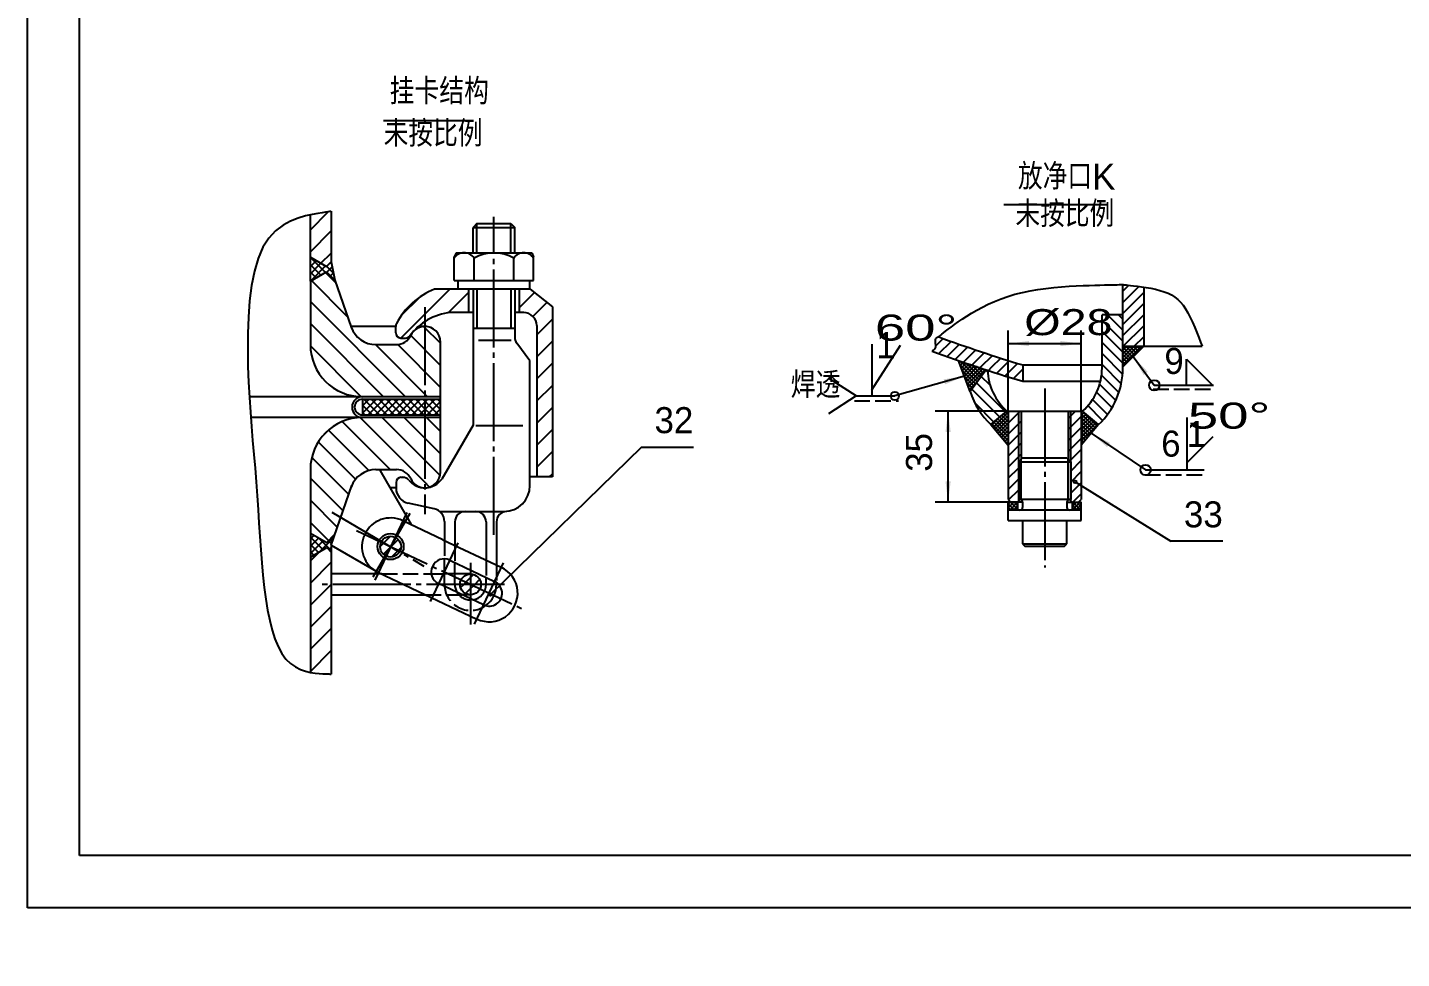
# Model space of a CAD drawing. Extents: x 281 to 6962, y -744 to 547.
# Drawn here: x 281.4 to 545.3, y -304.1 to -125.2 of the extents above; entities that cross this region are included whole.
import ezdxf

# ---------------------------------------------------------------- set-up
doc = ezdxf.new("R2010")
doc.units = 0
doc.linetypes.add('DASHDOT', pattern=[18, 15, -1, 1, -1])
doc.linetypes.add('DASHED', pattern=[4, 3, -1])
doc.layers.get('0').update_dxf_attribs({"linetype": 'CONTINUOUS'})
for name, color, linetype in [('1', 7, 'CONTINUOUS'), ('2', 94, 'DASHDOT'), ('3', 2, 'DASHED'), ('5', 214, 'CONTINUOUS'), ('85', 7, 'CONTINUOUS')]:
    doc.layers.add(name, color=color, linetype=linetype)
doc.styles.get("Standard").update_dxf_attribs({"font": 'cadt_en', "bigfont": 'cadt_hz'})
doc.styles.add('STYLE1', font='cadt_en.shx', dxfattribs={"width": 0.799282, "bigfont": 'cadt_hz.shx'})
doc.styles.add('STYLE28', font='cadt_en.shx', dxfattribs={"width": 1.044319, "bigfont": 'cadt_hz.shx'})
doc.styles.add('STYLE29', font='cadt_en.shx', dxfattribs={"width": 1.096143, "bigfont": 'cadt_hz.shx'})
doc.styles.add('STYLE31', font='cadt_en.shx', dxfattribs={"width": 1.088705, "bigfont": 'cadt_hz.shx'})
doc.styles.add('STYLE4', font='cadt_en.shx', dxfattribs={"width": 1.565508, "bigfont": 'cadt_hz.shx'})
doc.styles.add('STYLE5', font='cadt_en.shx', dxfattribs={"width": 1.341857, "bigfont": 'cadt_hz.shx'})
doc.styles.add('STYLE6', font='cadt_en.shx', dxfattribs={"width": 1.565508, "bigfont": 'cadt_hz.shx'})
doc.dimstyles.get("Standard").update_dxf_attribs({"dimtxt": 3.5, "dimasz": 4, "dimexe": 2, "dimexo": 0, "dimgap": 1, "dimtad": 1, "dimtoh": 1, "dimdec": 4, "dimzin": 0, "dimtxsty": 'STANDARD', "dimcen": 0, "dimazin": 3, "dimtfac": 1, "dimtdec": 4, "dimtmove": 0, "dimatfit": 3, "dimtolj": 1, "dimtzin": 0})

# ---------------------------------------------------------------- blocks, each defined once
blk = doc.blocks.new('*U43')
for p, q in [((456.28, -184.7), (456.22, -184.73)), ((456.31, -184.69), (456.28, -184.7)), ((456.34, -184.67), (456.31, -184.69)), ((456.36, -184.67), (456.34, -184.67)), ((456.37, -184.66), (456.36, -184.67)), ((456.38, -184.66), (456.37, -184.66)), ((456.38, -184.66), (456.38, -184.66, 1)), ((456.38, -184.66), (456.38, -184.66)), ((455.2, -187.32), (455.16, -187.35)), ((455.24, -187.29), (455.2, -187.32)), ((455.3, -187.26), (455.24, -187.29)), ((455.38, -187.21), (455.3, -187.26)), ((455.45, -187.15), (455.38, -187.21)), ((455.53, -187.08), (455.45, -187.15)), ((455.6, -187), (455.53, -187.08)), ((455.66, -186.9), (455.6, -187)), ((455.71, -186.78), (455.66, -186.9)), ((455.69, -185.29), (455.67, -185.44)), ((455.67, -185.44), (455.67, -185.61)), ((455.67, -185.61), (455.69, -185.78)), ((455.72, -185.17), (455.69, -185.29)), ((455.69, -185.78), (455.71, -185.96)), ((455.71, -185.96), (455.73, -186.14)), ((455.74, -186.65), (455.71, -186.78)), ((455.78, -185.06), (455.72, -185.17)), ((455.73, -186.14), (455.75, -186.32)), ((455.75, -186.49), (455.74, -186.65)), ((455.75, -186.32), (455.75, -186.49)), ((455.84, -184.97), (455.78, -185.06)), ((455.92, -184.9), (455.84, -184.97)), ((456, -184.84), (455.92, -184.9)), ((456.08, -184.79), (456, -184.84)), ((456.16, -184.75), (456.08, -184.79)), ((456.22, -184.73), (456.16, -184.75)), ((455.12, -187.37), (455.1, -187.38)), ((455.1, -187.38), (455.1, -187.38)), ((455.1, -187.38), (455.1, -187.38)), ((455.13, -187.36), (455.12, -187.37)), ((455.16, -187.35), (455.13, -187.36))]:
    blk.add_line(p, q)
blk = doc.blocks.new('*U44')
at = {"layer": '5'}
for p, q in [((460.72, -190.66), (460.95, -190.42)), ((463.49, -193.71), (460.89, -191.11)), ((463.79, -193.3), (460.91, -190.42)), ((460.91, -191.17), (461.66, -190.42)), ((461.11, -191.68), (462.36, -190.42)), ((461.3, -192.19), (463.07, -190.42)), ((463.19, -194.11), (461.33, -192.25)), ((461.5, -192.7), (463.78, -190.42)), ((464.08, -192.89), (461.62, -190.42)), ((461.69, -193.22), (464.31, -190.6)), ((461.89, -193.73), (464.84, -190.77)), ((462.09, -194.24), (465.38, -190.95)), ((464.38, -192.48), (462.33, -190.42)), ((464.68, -192.07), (463.03, -190.42)), ((464.98, -191.67), (463.74, -190.42)), ((465.28, -191.26), (464.77, -190.75)), ((462.89, -194.52), (461.76, -193.4)), ((462.59, -194.93), (462.2, -194.54, 1)), ((462.28, -194.75), (463.93, -193.1))]:
    blk.add_line(p, q, dxfattribs=at)
blk = doc.blocks.new('*U45')
at = {"layer": '5'}
for p, q in [((460.33, -189.63), (460.61, -189.35)), ((460.91, -190.42), (460.46, -189.97, 1)), ((461.62, -190.42), (460.5, -189.31)), ((460.52, -190.14), (461.14, -189.53)), ((460.95, -190.42), (461.67, -189.71)), ((462.33, -190.42), (461.58, -189.68)), ((461.66, -190.42), (462.19, -189.89)), ((462.36, -190.42), (462.72, -190.07)), ((463.03, -190.42), (462.65, -190.04)), ((463.07, -190.42), (463.25, -190.24)), ((463.74, -190.42), (463.71, -190.4)), ((463.78, -190.42), (463.78, -190.42))]:
    blk.add_line(p, q, dxfattribs=at)
blk = doc.blocks.new('*U46')
at = {"layer": '5'}
for p, q in [((466.52, -201.64), (468, -200.16, 1)), ((466.84, -202.03), (469.74, -199.13)), ((467.16, -202.41), (469.74, -199.84)), ((469.74, -202.41), (467.72, -200.39)), ((469.74, -201.7), (468.1, -200.07)), ((469.74, -201), (468.49, -199.75)), ((469.74, -200.29), (468.87, -199.43)), ((469.74, -199.58), (469.26, -199.1)), ((469.74, -204.53), (466.57, -201.36)), ((469.74, -203.82), (466.95, -201.04)), ((469.74, -203.12), (467.34, -200.72)), ((467.48, -202.8), (469.74, -200.54)), ((467.81, -203.18), (469.74, -201.25)), ((468.13, -203.57), (469.74, -201.96)), ((468.45, -203.95), (469.74, -202.66)), ((469.74, -205.24), (468.47, -203.97)), ((468.77, -204.33), (469.74, -203.37)), ((469.1, -204.72), (469.74, -204.08)), ((469.42, -205.1), (469.74, -204.79))]:
    blk.add_line(p, q, dxfattribs=at)
blk = doc.blocks.new('*U47')
at = {"layer": '5'}
for p, q in [((469.74, -205.45), (470.93, -204.26, 1)), ((469.74, -207.57), (472.24, -205.07)), ((469.74, -209.69), (472.24, -207.19)), ((469.74, -211.81), (471.74, -209.81)), ((469.74, -213.94), (471.74, -211.94)), ((469.81, -215.98), (471.74, -214.06))]:
    blk.add_line(p, q, dxfattribs=at)
blk = doc.blocks.new('*U48')
at = {"layer": '5'}
for p, q in [((483.74, -199.94), (481.24, -202.44, 1)), ((483.74, -202.06), (481.24, -204.56))]:
    blk.add_line(p, q, dxfattribs=at)
blk = doc.blocks.new('*U49')
at = {"layer": '5'}
for p, q in [((483.74, -204.18), (481.24, -206.68, 1)), ((483.74, -206.3), (481.56, -208.48)), ((481.74, -210.42), (483.74, -208.42)), ((481.74, -212.54), (483.74, -210.54)), ((481.74, -214.66), (483.74, -212.66)), ((482.11, -216.41), (483.74, -214.78))]:
    blk.add_line(p, q, dxfattribs=at)
blk = doc.blocks.new('*U50')
at = {"layer": '5'}
for p, q in [((469.74, -216.76), (470.09, -216.41)), ((469.74, -217.47), (470.8, -216.41)), ((470.94, -217.91), (469.74, -216.71)), ((470.23, -217.91), (469.74, -217.42, 1)), ((470.01, -217.91), (471.49, -216.43)), ((471.49, -217.75), (470.14, -216.41)), ((470.71, -217.91), (471.49, -217.14)), ((471.49, -217.05), (470.85, -216.41)), ((471.42, -217.91), (471.49, -217.84))]:
    blk.add_line(p, q, dxfattribs=at)
blk = doc.blocks.new('*U51')
at = {"layer": '5'}
for p, q in [((481.99, -216.53), (482.11, -216.41)), ((481.99, -217.24), (482.82, -216.41)), ((482.96, -217.91), (481.99, -216.94)), ((482.25, -217.91), (481.99, -217.65, 1)), ((482.03, -217.91), (483.53, -216.41)), ((483.66, -217.91), (482.16, -216.41)), ((482.73, -217.91), (483.74, -216.91)), ((483.74, -217.28), (482.87, -216.41)), ((483.44, -217.91), (483.74, -217.61)), ((483.74, -216.57), (483.58, -216.41))]:
    blk.add_line(p, q, dxfattribs=at)
blk = doc.blocks.new('*U52')
at = {"layer": '5'}
for p, q in [((469.74, -199.09), (469.91, -198.91, 1)), ((469.74, -201.21), (472.03, -198.91)), ((469.74, -203.33), (472.24, -200.83)), ((470.93, -204.26), (472.24, -202.95))]:
    blk.add_line(p, q, dxfattribs=at)
blk = doc.blocks.new('*U53')
at = {"layer": '5'}
for p, q in [((483.74, -198.99), (483.82, -198.91)), ((483.74, -199.7), (484.28, -199.16)), ((486.51, -202.18), (483.74, -199.41)), ((483.74, -200.41), (484.67, -199.48)), ((483.74, -201.12), (485.05, -199.8)), ((486.19, -202.56), (483.74, -200.11)), ((483.74, -201.82), (485.43, -200.13)), ((483.74, -202.53), (485.82, -200.45)), ((486.83, -201.79), (483.95, -198.91)), ((483.74, -203.24), (486.2, -200.77)), ((485.86, -202.95), (483.74, -200.82)), ((483.74, -203.94), (486.59, -201.09)), ((483.74, -204.65), (486.97, -201.42)), ((485.54, -203.33), (483.74, -201.53)), ((485.22, -203.72), (483.74, -202.23)), ((484.9, -204.1), (483.74, -202.94)), ((484.57, -204.49), (483.74, -203.65)), ((484.25, -204.87), (483.74, -204.36)), ((483.74, -205.36), (484.38, -204.71)), ((483.93, -205.25), (483.74, -205.06, 1))]:
    blk.add_line(p, q, dxfattribs=at)
blk = doc.blocks.new('*U54')
at = {"layer": '5'}
for p, q in [((455.75, -186.43), (457.22, -184.96, 1)), ((456.43, -187.87), (458.78, -185.52)), ((458, -188.43), (460.35, -186.08)), ((459.56, -188.98), (461.92, -186.62)), ((461.14, -189.53), (463.5, -187.16)), ((462.72, -190.07), (465.09, -187.7)), ((464.49, -190.42), (466.69, -188.22)), ((466.61, -190.42), (468.29, -188.74)), ((468.73, -190.42), (469.91, -189.25)), ((470.85, -190.42), (471.53, -189.75))]:
    blk.add_line(p, q, dxfattribs=at)
blk = doc.blocks.new('*U55')
at = {"layer": '5'}
for p, q in [((464.31, -190.6), (464.49, -190.42, 1)), ((465.91, -191.12), (466.61, -190.42)), ((467.52, -191.64), (468.73, -190.42)), ((469.13, -192.15), (470.85, -190.42)), ((470.75, -192.65), (472.52, -190.87)), ((472.38, -193.14), (472.52, -192.99))]:
    blk.add_line(p, q, dxfattribs=at)
blk = doc.blocks.new('*U56')
for p, q in [((491.74, -174.61), (491.74, -174.61, 1)), ((491.74, -174.61), (491.76, -174.61)), ((491.76, -174.61), (491.81, -174.62)), ((491.81, -174.62), (491.92, -174.63)), ((491.92, -174.63), (492.09, -174.65)), ((492.09, -174.65), (492.35, -174.68)), ((492.35, -174.68), (492.72, -174.72)), ((492.72, -174.72), (493.2, -174.77)), ((493.2, -174.77), (493.81, -174.84)), ((493.81, -174.84), (494.53, -174.92)), ((494.53, -174.92), (495.34, -175.03)), ((495.34, -175.03), (496.2, -175.16)), ((496.2, -175.16), (497.09, -175.31)), ((497.09, -175.31), (497.99, -175.5)), ((497.99, -175.5), (498.86, -175.72)), ((498.86, -175.72), (499.67, -175.97)), ((499.67, -175.97), (500.42, -176.26)), ((500.42, -176.26), (501.09, -176.6)), ((501.09, -176.6), (501.71, -177)), ((501.71, -177), (502.28, -177.45)), ((502.28, -177.45), (502.8, -177.98)), ((502.8, -177.98), (503.3, -178.58)), ((503.3, -178.58), (503.77, -179.27)), ((503.77, -179.27), (504.23, -180.04)), ((504.23, -180.04), (504.69, -180.92)), ((504.69, -180.92), (505.13, -181.85)), ((505.13, -181.85), (505.56, -182.83)), ((505.56, -182.83), (505.97, -183.81)), ((505.97, -183.81), (506.34, -184.76)), ((506.34, -184.76), (506.68, -185.66)), ((506.68, -185.66), (506.98, -186.45))]:
    blk.add_line(p, q)
blk = doc.blocks.new('*U57')
at = {"layer": '5'}
for p, q in [((491.74, -175.9), (492.9, -174.74, 1)), ((491.74, -178.02), (494.8, -174.96)), ((491.74, -180.14), (495.74, -176.14)), ((491.74, -182.26), (495.74, -178.26)), ((491.74, -184.39), (495.74, -180.39)), ((491.79, -186.45), (495.74, -182.51)), ((493.92, -186.45), (495.74, -184.63))]:
    blk.add_line(p, q, dxfattribs=at)
blk = doc.blocks.new('*U58')
at = {"layer": '5'}
for p, q in [((491.74, -186.51), (491.79, -186.45)), ((491.74, -187.21), (492.5, -186.45)), ((491.74, -187.92), (493.21, -186.45)), ((491.74, -188.63), (493.92, -186.45)), ((491.74, -189.34), (494.62, -186.45)), ((491.74, -190.04), (495.33, -186.45)), ((493.65, -188.52), (491.74, -186.6)), ((493.3, -188.87), (491.74, -187.31)), ((494.01, -188.17), (492.29, -186.45)), ((494.36, -187.81), (493, -186.45)), ((494.72, -187.46), (493.71, -186.45)), ((495.07, -187.11), (494.42, -186.45)), ((495.43, -186.76), (495.12, -186.45)), ((492.95, -189.22), (491.74, -188.01)), ((492.59, -189.58), (491.74, -188.72)), ((492.24, -189.93), (491.74, -189.43)), ((491.88, -190.28), (491.74, -190.14, 1))]:
    blk.add_line(p, q, dxfattribs=at)
blk = doc.blocks.new('*U59')
for p, q in [((469.65, -176.89), (471.02, -176.46)), ((471.02, -176.46), (472.45, -176.1)), ((472.45, -176.1), (473.93, -175.79)), ((473.93, -175.79), (475.44, -175.54)), ((475.44, -175.54), (476.96, -175.33)), ((476.96, -175.33), (478.48, -175.17)), ((478.48, -175.17), (479.98, -175.04)), ((479.98, -175.04), (481.42, -174.94)), ((481.42, -174.94), (482.8, -174.87)), ((482.8, -174.87), (484.09, -174.81)), ((484.09, -174.81), (485.28, -174.76)), ((485.28, -174.76), (486.36, -174.72)), ((486.36, -174.72), (487.34, -174.69)), ((487.34, -174.69), (488.21, -174.67)), ((488.21, -174.67), (488.97, -174.65)), ((488.97, -174.65), (489.64, -174.64)), ((489.64, -174.64), (490.2, -174.63)), ((490.2, -174.63), (490.65, -174.63)), ((490.65, -174.63), (491.01, -174.62)), ((491.01, -174.62), (491.28, -174.62)), ((491.28, -174.62), (491.47, -174.62)), ((491.47, -174.62), (491.6, -174.61)), ((491.6, -174.61), (491.68, -174.61)), ((491.68, -174.61), (491.74, -174.61)), ((491.72, -174.61), (491.73, -174.61)), ((463.69, -179.51), (464.76, -178.94)), ((464.76, -178.94), (465.89, -178.39)), ((465.89, -178.39), (467.08, -177.85)), ((467.08, -177.85), (468.34, -177.35)), ((468.34, -177.35), (469.65, -176.89)), ((459.38, -182.28), (460.1, -181.77)), ((460.1, -181.77), (460.89, -181.22)), ((460.89, -181.22), (461.75, -180.66)), ((461.75, -180.66), (462.69, -180.09)), ((462.69, -180.09), (463.69, -179.51)), ((456.38, -184.66), (456.4, -184.65)), ((456.38, -184.66), (456.38, -184.66, 1)), ((456.4, -184.65), (456.43, -184.62)), ((456.43, -184.62), (456.5, -184.56)), ((456.5, -184.56), (456.61, -184.47)), ((456.61, -184.47), (456.77, -184.34)), ((456.77, -184.34), (457, -184.15)), ((457, -184.15), (457.31, -183.9)), ((457.31, -183.9), (457.7, -183.58)), ((457.7, -183.58), (458.18, -183.2)), ((458.18, -183.2), (458.74, -182.76)), ((458.74, -182.76), (459.38, -182.28))]:
    blk.add_line(p, q)
blk = doc.blocks.new('*U60')
at = {"layer": '5'}
for p, q in [((469.74, -198.91), (461.62, -198.91, 1)), ((470.24, -216.41), (464.3, -216.41))]:
    blk.add_line(p, q, dxfattribs=at)
blk = doc.blocks.new('*D61')
for p, q in [((469.74, -198.91), (469.74, -183.44)), ((483.74, -198.91), (483.74, -183.44)), ((469.74, -185.94), (483.74, -185.94))]:
    blk.add_line(p, q)
for points in [[(469.74, -185.94), (473.74, -185.44), (473.74, -186.44)], [(483.74, -185.94), (479.74, -186.44), (479.74, -185.44)]]:
    blk.add_solid(points)
at = {"insert": (472.8, -184.51), "char_height": 5, "attachment_point": 7, "style": 'STYLE5'}
blk.add_mtext('%%c28', dxfattribs=at)
blk = doc.blocks.new('*D62')
for p, q in [((461.62, -198.91), (455.68, -198.91)), ((458.18, -216.41), (458.18, -198.91)), ((464.3, -216.41), (455.68, -216.41))]:
    blk.add_line(p, q)
for points in [[(458.18, -198.91), (458.68, -202.91), (457.68, -202.91)], [(458.18, -216.41), (457.68, -212.41), (458.68, -212.41)]]:
    blk.add_solid(points)
at = {"style": 'STYLE1'}
blk.add_text('35', height=5, rotation=90, dxfattribs=at).set_placement((455.09, -210.56))
blk = doc.blocks.new('*U63')
blk.add_line((493.74, -188.44), (497.78, -193.94))
blk.add_solid([(493.74, -188.44), (496.51, -191.36), (495.7, -191.96)])
blk = doc.blocks.new('*U64')
blk.add_line((485.67, -203.17), (496.11, -210.21))
blk.add_solid([(485.67, -203.17), (489.27, -205), (488.71, -205.82)])
blk = doc.blocks.new('*U65')
blk.add_line((461.31, -192.2), (447.94, -196))
blk.add_solid([(461.31, -192.2), (457.6, -193.77), (457.32, -192.81)])
blk = doc.blocks.new('*U66')
for p, q in [((349.74, -143.09), (366.78, -143.09, 1)), ((335.71, -164.06), (339.15, -160.62)), ((337.98, -160.82), (337.12, -160.96)), ((338.62, -160.71), (337.98, -160.82)), ((339.08, -160.63), (338.62, -160.71)), ((339.39, -160.58), (339.08, -160.63)), ((339.58, -160.55), (339.39, -160.58)), ((339.67, -160.54), (339.58, -160.55)), ((339.71, -160.53), (339.67, -160.54)), ((330.46, -163.22), (329.04, -164.3)), ((331.92, -162.41), (330.46, -163.22)), ((333.38, -161.83), (331.92, -162.41)), ((334.77, -161.42), (333.38, -161.83)), ((336.04, -161.15), (334.77, -161.42)), ((337.12, -160.96), (336.04, -161.15)), ((367.71, -168.52), (367.71, -162.88)), ((374.21, -168.52), (374.21, -162.88)), ((327.74, -165.69), (326.6, -167.44)), ((329.04, -164.3), (327.74, -165.69)), ((335.71, -168.3), (339.71, -164.3)), ((326.6, -167.44), (325.67, -169.57)), ((337.75, -170.51), (339.71, -168.55)), ((325.67, -169.57), (324.96, -172.05)), ((338.61, -172.28), (335.71, -169.38)), ((335.71, -169.72), (335.96, -169.47)), ((335.71, -171.13), (336.86, -169.99)), ((335.71, -172.55), (337.75, -170.51)), ((337.72, -172.79), (335.71, -170.79)), ((335.74, -173.93), (338.65, -171.03)), ((340.16, -172.41), (338.86, -171.11)), ((338.89, -172.2), (339.91, -171.18)), ((324.96, -172.05), (324.42, -174.79)), ((336.82, -173.31), (335.71, -172.21)), ((335.92, -173.83), (335.71, -173.62)), ((342.86, -180.77), (335.92, -173.83)), ((340.63, -174.29), (338.61, -172.28)), ((339.59, -172.91), (340.15, -172.35)), ((324.42, -174.79), (324.05, -177.75)), ((362.48, -175.48), (353.08, -184.88)), ((362.17, -180.03), (366.09, -176.11)), ((367.71, -175.48), (367.71, -183.04)), ((374.21, -175.48), (374.21, -183.04)), ((375.83, -179.1), (378.78, -176.15)), ((324.05, -177.75), (323.81, -180.85)), ((353.99, -196.14), (335.71, -177.86)), ((378.45, -180.72), (381.13, -178.04)), ((323.81, -180.85), (323.7, -184.03)), ((379.18, -184.24), (382.18, -181.24)), ((323.7, -184.03), (323.68, -187.21)), ((349.75, -196.14), (335.71, -182.11)), ((354.98, -184.4), (360.71, -190.13)), ((357.47, -182.65), (360.71, -185.89)), ((323.68, -187.21), (323.73, -190.34)), ((345.5, -196.14), (335.72, -186.35)), ((348.23, -186.14), (358.23, -196.14)), ((352.48, -186.14), (360.71, -194.38)), ((379.18, -188.48), (382.18, -185.48)), ((379.18, -192.73), (382.18, -189.73)), ((323.73, -190.34), (323.85, -193.37)), ((323.85, -193.37), (324, -196.29)), ((379.18, -196.97), (382.18, -193.97)), ((324, -196.29), (324.19, -199.12)), ((345.71, -199.32), (348.39, -196.64)), ((345.71, -197.9), (346.98, -196.64)), ((347.59, -199.64), (345.71, -197.76)), ((349.01, -199.64), (346.01, -196.64)), ((346.8, -199.64), (349.8, -196.64)), ((350.42, -199.64), (347.42, -196.64)), ((348.22, -199.64), (351.22, -196.64)), ((351.83, -199.64), (348.83, -196.64)), ((349.63, -199.64), (352.63, -196.64)), ((353.25, -199.64), (350.25, -196.64)), ((351.05, -199.64), (354.05, -196.64, 6.28)), ((354.66, -199.64), (351.66, -196.64)), ((352.46, -199.64), (355.46, -196.64)), ((356.08, -199.64), (353.08, -196.64)), ((353.88, -199.64), (356.88, -196.64)), ((357.49, -199.64), (354.49, -196.64)), ((355.29, -199.64), (357.71, -197.22)), ((357.71, -198.45), (355.91, -196.64)), ((357.71, -197.03), (357.32, -196.64)), ((357.71, -198.63), (359.7, -196.64)), ((357.71, -197.22), (358.29, -196.64)), ((360.32, -199.64), (357.71, -197.03)), ((358.12, -199.64), (360.71, -197.04)), ((360.71, -198.62), (358.73, -196.64)), ((360.71, -197.21), (360.15, -196.64)), ((324.19, -199.12), (324.4, -201.89)), ((357.71, -212.59), (345.27, -200.15)), ((346.18, -199.64), (345.71, -199.18)), ((357.71, -208.35), (349.51, -200.14)), ((357.71, -204.11), (353.75, -200.14)), ((356.7, -199.64), (357.71, -198.63)), ((358.91, -199.64), (357.71, -198.45)), ((360.71, -202.86), (357.99, -200.14)), ((359.53, -199.64), (360.71, -198.46)), ((379.18, -201.21), (382.18, -198.21)), ((324.4, -201.89), (324.63, -204.59)), ((346.96, -210.32), (339.21, -202.57)), ((351.02, -210.14), (341.81, -200.93)), ((379.18, -205.45), (382.18, -202.45)), ((324.63, -204.59), (324.86, -207.26)), ((344.39, -212), (337.23, -204.84)), ((360.71, -207.11), (357.71, -204.11)), ((324.86, -207.26), (325.09, -209.9)), ((343.07, -214.91), (335.98, -207.83)), ((360.65, -211.28), (357.71, -208.35)), ((399.3, -205.82), (370.28, -234.16)), ((379.18, -209.7), (382.18, -206.7)), ((325.09, -209.9), (325.3, -212.53)), ((381.59, -211.52), (382.18, -210.94)), ((325.3, -212.53), (325.49, -215.17)), ((341.98, -218.07), (335.71, -211.8)), ((358.62, -213.5), (357.71, -212.59)), ((325.49, -215.17), (325.67, -217.81)), ((340.89, -221.22), (335.71, -216.05)), ((325.67, -217.81), (325.83, -220.42)), ((325.83, -220.42), (326, -223.01)), ((339.21, -223.79), (335.71, -220.29)), ((326, -223.01), (326.18, -225.55)), ((335.71, -223.46), (336.43, -222.74)), ((338.14, -225.55), (335.71, -223.12)), ((335.71, -224.87), (337.33, -223.26)), ((335.71, -226.29), (338.22, -223.78)), ((339.71, -225.7), (337.2, -223.19)), ((337.49, -225.92), (340.21, -223.21)), ((339.8, -224.38), (339.21, -223.79)), ((349.73, -224.29), (349.83, -224.19)), ((349.83, -224.19), (351.08, -222.95, 6.28)), ((351.17, -224.97), (352.57, -223.57)), ((326.18, -225.55), (326.38, -228.04)), ((337.25, -226.06), (335.71, -224.53)), ((335.71, -227.7), (337.49, -225.92)), ((336.35, -226.58), (335.71, -225.95)), ((339.27, -225.56), (339.71, -225.12)), ((349.12, -224.9), (349.73, -224.29, 6.28)), ((349.75, -226.4), (351.02, -225.13)), ((351.05, -225.09), (351.17, -224.97)), ((351.17, -224.97), (351.17, -224.97)), ((351.33, -226.93), (352.51, -225.76)), ((352.51, -225.76), (352.61, -225.65)), ((352.61, -225.65), (353.11, -225.15)), ((326.38, -228.04), (326.6, -230.45)), ((335.71, -231.94), (339.71, -227.94)), ((326.6, -230.45), (326.86, -232.78)), ((335.71, -236.19), (339.71, -232.19)), ((365.16, -232.2), (365.58, -231.78)), ((365.58, -231.78), (366.46, -230.9)), ((366.46, -230.9), (367.06, -230.29)), ((367.28, -232.2), (368.22, -231.26)), ((326.86, -232.78), (327.16, -235.01)), ((364.55, -232.8), (365.16, -232.2)), ((365.51, -233.96), (366.46, -233.02)), ((366.46, -233.02), (367.02, -232.46)), ((367.02, -232.46), (367.28, -232.2)), ((327.16, -235.01), (327.51, -237.13)), ((327.51, -237.13), (327.91, -239.12)), ((335.71, -240.43), (339.71, -236.43)), ((327.91, -239.12), (328.38, -240.97)), ((328.38, -240.97), (328.92, -242.65)), ((328.92, -242.65), (329.53, -244.15)), ((335.71, -244.67), (339.71, -240.67)), ((329.53, -244.15), (330.23, -245.45)), ((335.71, -248.91), (339.71, -244.91)), ((330.23, -245.45), (331.01, -246.54)), ((331.01, -246.54), (331.89, -247.4)), ((331.89, -247.4), (332.83, -248.06)), ((332.83, -248.06), (333.8, -248.55)), ((333.8, -248.55), (334.78, -248.9)), ((334.78, -248.9), (335.73, -249.12)), ((335.73, -249.12), (336.62, -249.25)), ((336.62, -249.25), (337.42, -249.32)), ((337.42, -249.32), (338.09, -249.36)), ((338.09, -249.36), (338.63, -249.38)), ((338.63, -249.38), (339.03, -249.4)), ((339.03, -249.4), (339.32, -249.41)), ((339.32, -249.41), (339.51, -249.42)), ((339.51, -249.42), (339.63, -249.43)), ((339.63, -249.43), (339.71, -249.43))]:
    blk.add_line(p, q)
at = {"layer": '2'}
for p, q in [((339.71, -160.53), (339.71, -160.53)), ((370.96, -222.68), (370.96, -161.6, 1)), ((339.79, -170.63), (339.56, -170.4)), ((340.3, -173.62), (340.4, -173.52)), ((353.21, -180.51), (356.71, -177.01)), ((357.71, -178.94), (357.71, -218.69)), ((339.83, -218.34), (357.5, -228.68)), ((354.83, -218.6), (347.7, -230.79)), ((354.21, -218.4), (348.08, -231.39)), ((340.17, -223.33), (339.92, -223.08)), ((344.59, -221.86), (376.53, -236.95)), ((364.05, -224.19), (358.73, -235.46)), ((366.46, -228.06), (366.46, -239.92)), ((367.21, -239.87), (372.79, -228.05)), ((373.01, -232.2), (337.86, -232.2)), ((339.69, -249.43), (339.71, -249.43))]:
    blk.add_line(p, q, dxfattribs=at)
at = {"layer": '3'}
for p, q in [((361.46, -223.74), (361.46, -227.3, 6.28)), ((363.46, -224.69), (363.46, -228.01)), ((369.46, -227.52), (369.46, -230.84)), ((371.46, -228.47), (371.46, -231.82)), ((349.44, -230.2), (358.93, -230.2)), ((363.46, -230.2), (361.46, -230.2)), ((357.84, -234.2), (364.86, -234.2))]:
    blk.add_line(p, q, dxfattribs=at)
for radius, start, end in [(5, 184.6006, 305.2449), (3, 210.8689, 278.5498)]:
    blk.add_arc((366.46, -232.2), radius, start, end, dxfattribs=at)
at = {"layer": '5'}
blk.add_circle((370.28, -234.16), 0.25, dxfattribs=at)
at = {"layer": '85'}
for p, q in [((339.71, -160.53), (339.71, -170.25, 6.28)), ((335.71, -173.95), (335.71, -161.22)), ((367.71, -162.88), (366.96, -163.63)), ((367.71, -162.88), (374.21, -162.88, 6.28)), ((374.21, -162.88), (374.96, -163.63)), ((366.96, -168.52), (366.96, -163.63)), ((366.96, -163.63), (374.96, -163.63)), ((374.96, -168.52), (374.96, -163.63)), ((363.69, -168.52), (363.34, -169.27, 6.28)), ((363.69, -168.52), (378.23, -168.52)), ((378.23, -168.52), (378.58, -169.27)), ((335.71, -169.33), (338.83, -171.13, 6.28)), ((338.83, -171.13), (339.71, -170.25)), ((339.71, -170.25), (340.44, -173.76)), ((363.34, -173.85), (363.34, -169.27)), ((367.15, -173.85), (367.15, -169.52)), ((374.77, -173.85), (374.77, -169.52)), ((378.58, -173.85), (378.58, -169.27)), ((335.71, -173.95), (338.83, -172.15, 6.28)), ((335.71, -173.95), (335.71, -186.14)), ((338.83, -172.15), (340.44, -173.76)), ((340.44, -173.76), (343.55, -182.77)), ((363.34, -173.85), (378.58, -173.85)), ((364.04, -173.85), (364.04, -175.48)), ((377.84, -175.48), (377.84, -173.85)), ((377.95, -175.48), (359.54, -175.48)), ((366.09, -175.48), (366.09, -179.98)), ((366.96, -175.48), (366.96, -201.62)), ((374.96, -175.48), (374.96, -184.67, 6.28)), ((375.83, -175.48), (375.83, -179.98)), ((377.95, -175.48), (382.18, -178.88)), ((382.18, -178.88), (382.18, -211.52)), ((366.96, -179.98), (362.61, -179.98)), ((376.68, -179.98), (374.96, -179.98)), ((352.11, -182.64), (343.51, -182.64, 6.28)), ((352.11, -183.88), (352.11, -182.64, 6.28)), ((357.71, -182.64), (356.5, -182.64)), ((374.96, -183.04), (366.96, -183.04)), ((379.18, -182.48), (379.18, -211.52)), ((348.28, -186.14), (352.76, -186.14)), ((353.11, -184.88), (354, -184.88, 6.28)), ((360.71, -196.14), (360.71, -185.64)), ((374.26, -185.36), (368.03, -185.36)), ((377.89, -189.27), (375.35, -185.87)), ((377.89, -213.2), (377.89, -189.27, 6.28)), ((360.71, -210.64), (360.71, -190.87, 1)), ((360.71, -196.14), (323.99, -196.14)), ((345.71, -196.64), (345.71, -199.64)), ((345.71, -196.64), (360.71, -196.64)), ((360.71, -200.14), (324.27, -200.14)), ((345.71, -199.64), (360.71, -199.64)), ((337.96, -203.82), (339.4, -202.39)), ((366.96, -201.62), (360.96, -211.97)), ((367.48, -201.67), (376.49, -201.67)), ((399.3, -205.82), (409.3, -205.82)), ((335.71, -210.14), (335.71, -222.33)), ((348.28, -210.14), (352.26, -210.14)), ((349.07, -210.23), (355.04, -220.71)), ((339.71, -224.64), (343.65, -213.23)), ((352.16, -213.64), (351.01, -213.64)), ((352.16, -212.62), (352.16, -213.68)), ((353.16, -211.62), (353.66, -211.62, 6.28)), ((360.97, -211.97), (360.96, -211.97)), ((382.18, -211.52), (377.89, -211.52, 6.28)), ((359.5, -217.71), (354.51, -216.61, 6.28)), ((360.52, -218.2), (372.89, -218.2)), ((361.17, -223.61), (353.47, -219.97, 6.28)), ((361.46, -220.15), (361.46, -223.74, 6.28)), ((363.46, -220.2), (363.46, -224.69)), ((369.46, -220.2), (369.46, -227.52)), ((371.46, -220.2), (371.46, -228.47)), ((335.71, -222.33), (338.85, -224.14)), ((335.71, -222.33), (335.71, -249.12)), ((338.85, -224.14), (340.43, -222.57)), ((361.17, -223.61), (372.38, -228.91, 6.28)), ((335.71, -226.95), (338.85, -225.14, 6.28)), ((338.85, -225.14), (339.71, -226)), ((339.71, -224.64), (348.34, -229.69)), ((339.71, -224.64), (339.71, -249.43)), ((361.46, -232.2), (361.46, -227.3, 6.28)), ((362.47, -227.54), (371.1, -231.62)), ((363.46, -232.2), (363.46, -228.01)), ((349.44, -230.2), (339.71, -230.2)), ((348.77, -229.92), (367.68, -238.85, 6.28)), ((358.93, -230.2), (361.46, -230.2)), ((368.97, -236.14), (360.33, -232.06, 6.28)), ((366.46, -230.2), (363.46, -230.2)), ((369.46, -232.2), (369.46, -230.94, 6.28)), ((371.46, -232.2), (371.46, -231.82)), ((339.71, -234.2), (357.84, -234.2)), ((366.46, -234.2), (364.86, -234.2))]:
    blk.add_line(p, q, dxfattribs=at)
for centre, radius in [((351.12, -224.94), 2.5), ((351.12, -224.94), 2.5), ((351.12, -224.94), 2), ((366.46, -232.2), 2)]:
    blk.add_circle(centre, radius, dxfattribs=at)
for centre, radius, start, end in [((365.24, -170.83), 2.32, 34.6147, 145.3853), ((370.96, -176.28), 7.76, 60.5915, 119.4085), ((376.67, -170.83), 2.32, 34.6147, 145.3853), ((364.81, -188.61), 14.15, 111.8472, 152.5271), ((363.81, -191.09), 11.18, 96.1907, 143.6292), ((376.68, -182.48), 2.5, 0, 90), ((348.28, -181.14), 5, 199.0256, 270), ((364.66, -188.91), 14.16, 153.65, 153.7022), ((353.11, -182.6), 1, 149.0834, 182.4091), ((353.11, -183.88), 1, 180, 270), ((352.26, -183.14), 3, 270, 335.3757), ((354, -183.88), 1, 270, 323.6888), ((357.71, -185.64), 3, 83.3064, 155.3757), ((357.71, -185.64), 3, 0, 90), ((376.96, -184.67), 2, 180, 216.7373), ((345.71, -186.14), 10, 180, 270), ((345.71, -198.14), 2, 90, 270), ((345.71, -198.14), 1.5, 90, 270), ((345.71, -210.14), 10, 90, 180), ((348.28, -215.14), 5, 90, 160.9744), ((352.26, -213.14), 3, 24.6243, 90), ((357.71, -210.64), 3, 270, 360), ((353.16, -212.62), 1, 90, 180), ((355.16, -213.68), 3, 180, 257.5323), ((353.45, -213.12), 1.5, 39.2375, 90), ((357.71, -209.64), 4, 219.3396, 324.3715), ((357.71, -210.64), 3, 204.6243, 276.6936), ((372.89, -213.2), 5, 270, 360), ((358.96, -220.15), 2.5, 0, 77.5323), ((365.46, -220.2), 2, 90, 180), ((367.46, -220.2), 2, 0, 90), ((373.46, -220.2), 2, 90, 180), ((351.12, -224.94), 5.5, 64.7094, 244.7094), ((361.4, -229.8), 2.5, 64.7094, 244.7094), ((370.03, -233.88), 5.5, 244.7094, 424.7094), ((370.03, -233.88), 2.5, 244.7094, 424.7094), ((366.46, -232.2), 5, 180, 184.6006), ((366.46, -232.2), 3, 180, 210.8689), ((366.46, -232.2), 3, 278.5498, 360), ((366.46, -232.2), 5, 305.2449, 360)]:
    blk.add_arc(centre, radius, start, end, dxfattribs=at)
at = {"style": 'STYLE1', "width": 1.003}
for s, p in [('挂卡结构', (350.94, -140)), ('32', (401.8, -203.15))]:
    blk.add_text(s, height=5, dxfattribs=at).set_placement(p)
blk = doc.blocks.new('*D107')
for p, q in [((439.06, -34.34), (429.7, -49.53)), ((429.7, -49.53), (413.69, -49.53))]:
    blk.add_line(p, q)
for points in [[(435.91, -39.45), (437.58, -35.78), (438.43, -36.31)], [(434.86, -41.15), (433.19, -44.82), (432.33, -44.3)]]:
    blk.add_solid(points)
at = {"insert": (415.12, -48.1), "char_height": 5, "attachment_point": 7, "style": 'STYLE28'}
blk.add_mtext('4-%%c30', dxfattribs=at)
blk = doc.blocks.new('*D115')
blk.add_line((486.34, -34.8), (405.65, -24.59))
for points in [[(405.65, -24.59), (409.68, -24.6), (409.55, -25.59)], [(486.34, -34.8), (482.3, -34.8), (482.43, -33.8)]]:
    blk.add_solid(points)
at = {"insert": (412.44, -24.01), "char_height": 5, "attachment_point": 7, "rotation": 352.7872, "style": 'STYLE29'}
blk.add_mtext('%%c1220', dxfattribs=at)
blk = doc.blocks.new('*D149')
for p, q in [((436.47, -18.11), (462.35, -49.61)), ((462.35, -49.61), (474.91, -49.61))]:
    blk.add_line(p, q)
for points in [[(436.47, -18.11), (439.39, -20.88), (438.62, -21.52)], [(455.51, -41.29), (452.59, -38.51), (453.36, -37.88)]]:
    blk.add_solid(points)
at = {"insert": (463.78, -48.18), "char_height": 5, "attachment_point": 7, "style": 'STYLE31'}
blk.add_mtext('%%c450', dxfattribs=at)

msp = doc.modelspace()

# ---------------------------------------------------------------- linework, layer by layer
for p, q in [((281.38937, -294.31008), (281.38937, 546.68992)), ((443.52576, -186.02147), (443.52576, -196.07675)), ((443.52576, -194.81984), (449.05617, -186.27285)), ((440.51223, -196.00449), (435.23016, -192.5574)), ((440.51223, -196.00449), (435.23016, -199.45157)), ((471.73689, -216.15982), (471.73689, -198.90982)), ((481.73689, -216.15982), (481.73689, -198.90982)), ((472.23689, -215.90982), (472.23689, -208.15982)), ((481.23689, -215.90982), (481.23689, -208.15982)), ((482.57533, -212.51272), (500.96452, -223.90928)), ((875.38937, -294.31008), (281.38937, -294.31008, 1))]:
    msp.add_line(p, q)
msp.add_circle((447.94085, -196.00656), 0.78529)
at = {"layer": '1'}
for p, q in [((291.38937, -284.31008), (291.38937, 521.68992)), ((491.73689, -190.63568), (491.73689, -174.61225)), ((495.73689, -175.08622), (495.73689, -186.4505)), ((487.73689, -190.63568), (487.73689, -180.42453)), ((491.73689, -180.42453), (487.73689, -180.42453)), ((495.73689, -186.4505), (491.7354, -190.42453)), ((491.73689, -186.4505), (506.97648, -186.4505)), ((462.43113, -195.14627), (460.1602, -189.18937)), ((465.48353, -190.98138), (462.43113, -195.14627)), ((472.5227, -190.05097), (487.73689, -190.05097)), ((472.5227, -190.05097), (472.5227, -193.18414)), ((472.5227, -193.18414), (487.4376, -193.18414, 1)), ((466.39781, -201.50323), (469.48852, -198.90982)), ((469.48852, -198.90982), (469.73689, -198.90982)), ((469.73689, -198.90982), (483.73689, -198.90982)), ((469.73689, -198.90982), (469.73689, -215.90982, 1)), ((472.23689, -198.90982), (472.23689, -208.15982)), ((481.23689, -198.90982), (481.23689, -208.15982)), ((483.73689, -198.90982), (483.73689, -215.90982)), ((483.73689, -198.90982), (483.98525, -198.90982)), ((487.07596, -201.50323), (483.98525, -198.90982)), ((466.39781, -201.50323), (469.73689, -205.48258)), ((487.07596, -201.50323), (483.73689, -205.48258)), ((471.73689, -208.65982), (472.48689, -207.90982)), ((472.48689, -207.90982), (480.98689, -207.90982, 6.28319)), ((480.98689, -207.90982), (481.73689, -208.65982)), ((471.73689, -208.65982), (481.73689, -208.65982)), ((471.73689, -208.65982), (471.73689, -215.90982)), ((481.73689, -208.65982), (481.73689, -215.90982)), ((469.73689, -215.90982), (470.23689, -216.40982)), ((471.48689, -216.40982), (471.98689, -215.90982)), ((481.73689, -215.90982), (471.73689, -215.90982)), ((481.98689, -216.40982), (481.48689, -215.90982)), ((483.23689, -216.40982), (483.73689, -215.90982)), ((472.48689, -216.40982), (469.73689, -216.40982)), ((469.73689, -219.90982), (469.73689, -216.40982)), ((483.73689, -217.90982), (469.73689, -217.90982, 6.28319)), ((471.48689, -216.40982), (471.48689, -217.90982)), ((472.48689, -216.40982), (472.48689, -217.40982, 6.28319)), ((480.98689, -216.40982), (480.98689, -217.40982, 6.28319)), ((480.98689, -216.40982), (483.73689, -216.40982)), ((481.98689, -216.40982), (481.98689, -217.90982)), ((483.73689, -219.90982), (483.73689, -216.40982, 6.28319)), ((469.73689, -219.90982), (483.73689, -219.90982)), ((472.48689, -219.90982), (472.48689, -224.40982)), ((476.73689, -219.90982), (476.73689, -224.87208)), ((480.98689, -224.40982), (480.98689, -219.90982)), ((510.96452, -223.90928), (500.96452, -223.90928, 6.28319)), ((472.48689, -224.40982), (480.98689, -224.40982)), ((472.48689, -224.40982), (472.98689, -224.90982)), ((480.48689, -224.90982), (472.98689, -224.90982)), ((480.48689, -224.90982), (480.98689, -224.40982)), ((865.38937, -284.31008), (291.38937, -284.31008, 1))]:
    msp.add_line(p, q, dxfattribs=at)
for centre, radius, start, end in [((559.48689, 97.06787), 300, 249.8983485, 253.1491911), ((559.48689, 97.06787), 303, 249.8473797, 253.3209359), ((476.73689, -190.63568), 11, 182.2455199, 228.7807695), ((476.73689, -190.63568), 11, 311.2192305, 360), ((476.73689, -190.63568), 15, 313.5724725, 360), ((476.73689, -190.63568), 15, 197.5, 226.4275275), ((471.98689, -216.40982), 0.5, 0, 90), ((481.48689, -216.40982), 0.5, 90, 180), ((471.98689, -217.40982), 0.5, 270, 360), ((481.48689, -217.40982), 0.5, 180, 270)]:
    msp.add_arc(centre, radius, start, end, dxfattribs=at)
at = {"layer": '2'}
msp.add_line((476.73689, -194.55617), (476.73689, -228.98558), dxfattribs=at)
at = {"layer": '3'}
for p, q in [((497.55145, -194.6659), (509.33074, -194.6659)), ((440.1815, -196.95939), (448.62332, -196.95939)), ((495.98087, -211.15691), (507.56385, -211.15691))]:
    msp.add_line(p, q, dxfattribs=at)
at = {"layer": '5'}
for p, q in [((468.90981, -159.20244), (488.95009, -159.20244, 1)), ((491.73689, -185.48561), (487.73689, -181.48561)), ((491.73689, -183.36429), (488.79713, -180.42453)), ((490.91845, -180.42453), (491.73689, -181.24297)), ((491.73689, -187.60693), (487.73689, -183.60693)), ((491.73689, -189.72825), (487.73689, -185.72825)), ((487.73689, -187.84957), (491.69132, -191.804)), ((487.73689, -189.97089), (491.42835, -193.66236)), ((503.96806, -193.94017), (503.96806, -188.94017)), ((503.96806, -188.94017), (508.96806, -193.94017)), ((466.24251, -193.93236), (464.55647, -192.24632)), ((465.75864, -191.32717), (465.45364, -191.02217)), ((487.65114, -192.00647), (490.98124, -195.33657)), ((462.76214, -194.69463), (468.12307, -200.05556)), ((463.6593, -193.47047), (469.27653, -199.0877)), ((490.38415, -196.8608), (487.28374, -193.76039, 6.28319)), ((497.78295, -193.94017), (509.15704, -193.94017)), ((440.51223, -196.00449), (447.94085, -196.00449)), ((463.35123, -197.40504), (466.96962, -201.02343)), ((487.85938, -200.69998), (485.02614, -197.86675)), ((488.81343, -199.53271), (485.94062, -196.65991)), ((489.65742, -198.25538), (486.69998, -195.29795)), ((482.64141, -198.90982), (481.23689, -200.31434)), ((504.06749, -210.15628), (504.06749, -200.15628)), ((486.83202, -201.79395), (486.79859, -201.76052)), ((504.06749, -208.78967), (509.06749, -203.78967)), ((496.10826, -210.21143), (507.32437, -210.21143))]:
    msp.add_line(p, q, dxfattribs=at)
for centre, radius in [((497.78295, -193.94017), 1), ((496.10826, -210.21143), 1), ((482.57533, -212.51272), 0.25)]:
    msp.add_circle(centre, radius, dxfattribs=at)

# ---------------------------------------------------------------- block references
for name in ['*U66', '*U59', '*U56', '*U57', '*U43', '*U54', '*U58', '*U45', '*U63', '*U65', '*U44', '*U55', '*D62', '*U60', '*U46', '*U52', '*U48', '*U53', '*U64', '*U47', '*U49', '*U50', '*U51']:
    msp.add_blockref(name, (0, 0))

# ---------------------------------------------------------------- texts
at = {"style": 'STYLE1'}
for s, p in [('未按比例', (349.78607, -148.11758)), ('放净口K', (471.58581, -156.35653)), ('未按比例', (471.10481, -163.55253)), ('9', (499.71396, -191.77695)), ('6', (499.10696, -207.65695))]:
    msp.add_text(s, height=5, dxfattribs=at).set_placement(p)
at = {"style": 'STYLE1', "width": 1.003}
msp.add_text('1', height=5, dxfattribs=at).set_placement((444.38806, -188.74444))
at = {"layer": '5', "style": 'STYLE1', "width": 1.003}
for s, p in [('焊透', (427.96361, -196.39184)), ('1', (503.99146, -205.80016)), ('33', (503.46452, -221.24261))]:
    msp.add_text(s, height=5, dxfattribs=at).set_placement(p)
at = {"layer": '5', "char_height": 5, "attachment_point": 7}
for s, insert, style in [('60%%d', (444.1161, -185.44129), 'STYLE4'), ('50%%d', (504.22546, -202.35755), 'STYLE6')]:
    msp.add_mtext(s, dxfattribs=dict(at, insert=insert, style=style))

# ---------------------------------------------------------------- dimensions: what is measured, and where the dimension line sits
for p1, p2, text, picture, middle in [((405.64591, -24.59092), (486.33563, -34.80272), '%%c1220', '*D115', (6189.60033, -382.14108)), ((455.51472, -41.28537), (436.46682, -18.10828), '%%c450', '*D149', (6961.57872, -744.09535)), ((434.8594, -41.15467), (435.90893, -39.45218), '4-%%c30', '*D107', (6233.41204, -742.97938))]:
    dim = msp.add_diameter_dim_2p(p1=p1, p2=p2, text=text, dimstyle='STANDARD')
    dim.commit()
    dim.dimension.update_dxf_attribs({"geometry": picture, "text_midpoint": middle})
dim = msp.add_linear_dim(base=(483.73689, -185.94138), p1=(469.73689, -198.90982), p2=(483.73689, -198.90982), text='%%c28', dimstyle='STANDARD')
dim.commit()
dim.dimension.update_dxf_attribs({"geometry": '*D61', "text_midpoint": (476.62257, -185.94138)})

doc.saveas('drawing.dxf')
